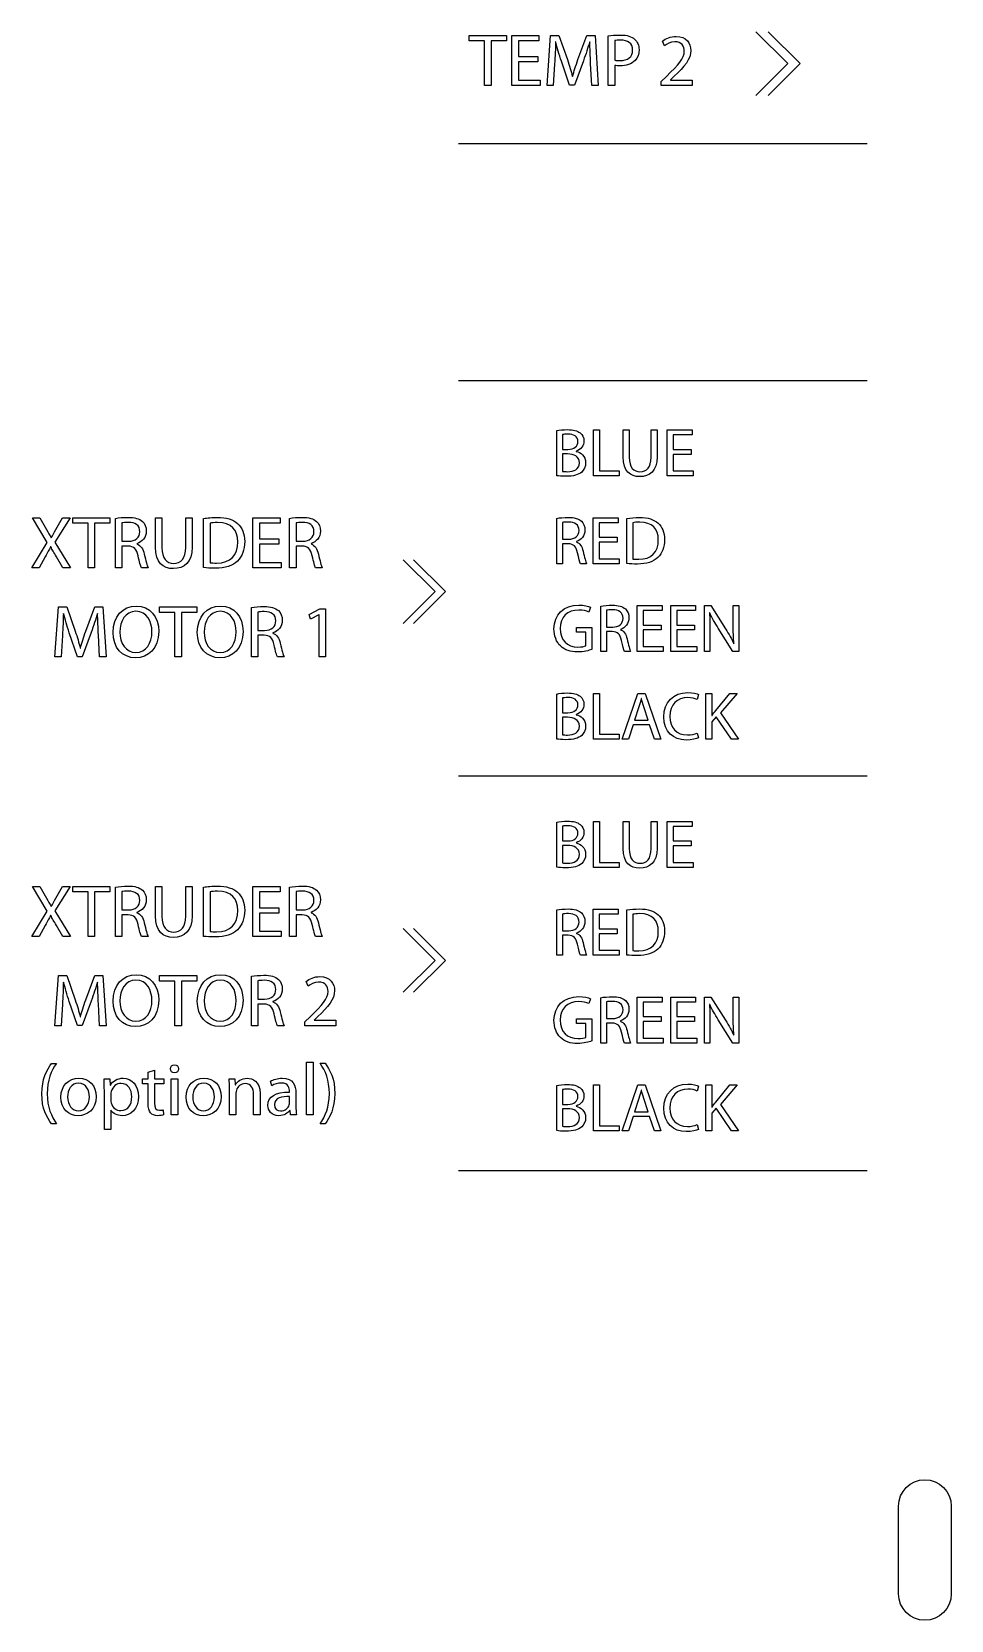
# Model space of a CAD drawing. Header units: millimetres. Extents: x -1014 to -186, y -862 to -38.
# Drawn here: x -687.8 to -635.4, y -220.2 to -129.7 of the extents above; entities that cross this region are included whole.
import ezdxf

# ---------------------------------------------------------------- set-up
doc = ezdxf.new("R2010")
doc.units = ezdxf.units.MM
doc.layers.add('CUTS', color=1, linetype='Continuous', lineweight=25, true_color=0xff0000)
doc.layers.add('TEXT', color=5, linetype='Continuous', true_color=0x0000ff)

msp = doc.modelspace()

# ---------------------------------------------------------------- linework, layer by layer
at = {"layer": 'CUTS', "color": 1, "lineweight": 25, "true_color": 0xff0000}
for points in [[(-638.372, -218.665), (-638.372, -213.664)], [(-635.373, -213.664), (-635.373, -218.665), (-635.373, -218.665)]]:
    msp.add_lwpolyline(points, dxfattribs=at)
for points in [[(-638.372, -213.664), (-638.372, -212.836), (-637.701, -212.164), (-636.873, -212.164)], [(-636.873, -212.164), (-636.044, -212.164), (-635.373, -212.836), (-635.373, -213.664)], [(-636.873, -220.165), (-637.701, -220.165), (-638.372, -219.493), (-638.372, -218.665)], [(-635.373, -218.665), (-635.373, -219.493), (-636.044, -220.165), (-636.873, -220.165)]]:
    msp.add_open_spline(points, degree=3, dxfattribs=at)
at = {"layer": 'TEXT', "color": 5, "lineweight": 25, "true_color": 0x0000ff}
for points in [[(-661.961, -130.214), (-662.829, -130.214), (-662.829, -129.9), (-660.717, -129.9), (-660.717, -130.214), (-661.589, -130.214), (-661.589, -132.752), (-661.961, -132.752), (-661.961, -130.214), (-661.961, -130.214)], [(-658.927, -131.415), (-660.031, -131.415), (-660.031, -132.443), (-658.795, -132.443), (-658.795, -132.752), (-660.403, -132.752), (-660.403, -129.9), (-658.859, -129.9), (-658.859, -130.21), (-660.031, -130.21), (-660.031, -131.111), (-658.927, -131.111), (-658.927, -131.415), (-658.927, -131.415)], [(-657.965, -131.53), (-658.041, -132.752), (-658.392, -132.752), (-658.193, -129.9), (-657.723, -129.9), (-657.237, -131.28)], [(-657.901, -130.269), (-657.91, -130.269)], [(-656.636, -131.28), (-656.129, -129.9), (-655.659, -129.9), (-655.481, -132.752), (-655.845, -132.752), (-655.913, -131.5), (-655.913, -131.5)], [(-655.959, -130.269), (-655.968, -130.269)], [(-654.545, -131.61), (-654.545, -132.752), (-654.913, -132.752), (-654.913, -129.935), (-654.913, -129.935)], [(-654.545, -130.201), (-654.545, -131.309), (-654.545, -131.309)], [(-651.704, -130.497), (-651.823, -130.235)], [(-646.5, -129.694), (-644.683, -131.511), (-646.5, -133.327)], [(-645.8, -129.694), (-643.983, -131.511), (-645.8, -133.327)], [(-656.327, -131.352), (-656.831, -132.735), (-657.11, -132.735), (-657.576, -131.377)], [(-656.949, -132.24), (-656.941, -132.24)], [(-651.154, -132.232), (-651.37, -132.435), (-651.37, -132.444), (-650.138, -132.444), (-650.138, -132.753), (-651.894, -132.753), (-651.894, -132.752)], [(-651.894, -132.752), (-651.894, -132.524), (-651.602, -132.24)], [(-663.436, -136.055), (-640.153, -136.055)], [(-663.436, -149.551), (-640.153, -149.551)], [(-657.849, -154.982), (-657.849, -152.412), (-657.849, -152.412)], [(-657.511, -152.637), (-657.511, -153.484), (-657.511, -153.484)], [(-655.749, -152.373), (-655.408, -152.373), (-655.408, -154.706), (-654.29, -154.706), (-654.29, -154.989), (-655.749, -154.989), (-655.749, -152.373), (-655.749, -152.373)], [(-654.057, -153.914), (-654.057, -152.373), (-653.716, -152.373), (-653.716, -152.373)], [(-653.716, -152.373), (-653.716, -153.926)], [(-652.47, -153.926), (-652.47, -152.373), (-652.128, -152.373), (-652.128, -153.903)], [(-650.192, -153.763), (-651.205, -153.763), (-651.205, -154.706), (-650.072, -154.706), (-650.072, -154.989), (-651.547, -154.989), (-651.547, -152.373), (-650.13, -152.373), (-650.13, -152.657), (-651.205, -152.657), (-651.205, -153.484), (-650.192, -153.484), (-650.192, -153.763), (-650.192, -153.763)], [(-657.511, -153.484), (-657.205, -153.484)], [(-657.232, -153.736), (-657.511, -153.736), (-657.511, -154.733), (-657.511, -154.733)], [(-656.739, -153.581), (-656.739, -153.592)], [(-686.986, -159.598), (-687.329, -160.224), (-687.752, -160.224), (-686.88, -158.781), (-687.718, -157.372), (-687.29, -157.372), (-686.914, -158.041)], [(-686.381, -158.041), (-685.996, -157.372), (-685.569, -157.372), (-686.436, -158.761), (-685.547, -160.224), (-685.975, -160.224), (-685.975, -160.224)], [(-684.544, -157.685), (-685.411, -157.685), (-685.411, -157.372), (-683.3, -157.372), (-683.3, -157.685), (-684.172, -157.685), (-684.172, -160.224), (-684.544, -160.224), (-684.544, -157.685), (-684.544, -157.685)], [(-682.267, -158.989), (-682.613, -158.989), (-682.613, -160.224), (-682.982, -160.224), (-682.982, -157.41), (-682.982, -157.41)], [(-680.708, -159.052), (-680.708, -157.372), (-680.336, -157.372), (-680.336, -157.372)], [(-680.336, -157.372), (-680.336, -159.065)], [(-678.978, -159.065), (-678.978, -157.372), (-678.605, -157.372), (-678.605, -159.04)], [(-677.965, -160.216), (-677.965, -157.415), (-677.965, -157.415)], [(-673.673, -158.887), (-674.777, -158.887), (-674.777, -159.915), (-673.542, -159.915), (-673.542, -160.224), (-675.15, -160.224), (-675.15, -157.372), (-673.606, -157.372), (-673.606, -157.681), (-674.777, -157.681), (-674.777, -158.583), (-673.673, -158.583), (-673.673, -158.887), (-673.673, -158.887)], [(-672.348, -158.989), (-672.695, -158.989), (-672.695, -160.224), (-673.063, -160.224), (-673.063, -157.41), (-673.063, -157.41)], [(-657.193, -158.855), (-657.511, -158.855), (-657.511, -159.989), (-657.849, -159.989), (-657.849, -157.408), (-657.849, -157.408)], [(-654.41, -158.763), (-655.423, -158.763), (-655.423, -159.706), (-654.29, -159.706), (-654.29, -159.989), (-655.765, -159.989), (-655.765, -157.373), (-654.348, -157.373), (-654.348, -157.657), (-655.423, -157.657), (-655.423, -158.483), (-654.41, -158.483), (-654.41, -158.763), (-654.41, -158.763)], [(-653.852, -159.981), (-653.852, -157.412), (-653.852, -157.412)], [(-682.613, -157.669), (-682.613, -158.709), (-682.613, -158.709)], [(-677.597, -157.681), (-677.597, -159.937), (-677.597, -159.937)], [(-672.695, -157.669), (-672.695, -158.709), (-672.695, -158.709)], [(-657.511, -157.645), (-657.511, -158.6), (-657.511, -158.6)], [(-653.514, -157.657), (-653.514, -159.725), (-653.514, -159.725)], [(-686.669, -159.031), (-686.677, -159.031)], [(-686.652, -158.523), (-686.639, -158.523)], [(-682.613, -158.709), (-682.237, -158.709)], [(-681.759, -158.853), (-681.759, -158.866)], [(-672.695, -158.709), (-672.318, -158.709)], [(-671.84, -158.853), (-671.84, -158.866)], [(-657.511, -158.6), (-657.165, -158.6)], [(-656.727, -158.731), (-656.727, -158.743)], [(-685.975, -160.224), (-686.343, -159.594)], [(-666.597, -159.765), (-664.78, -161.582), (-666.597, -163.399)], [(-665.997, -159.765), (-664.18, -161.582), (-665.997, -163.399)], [(-656.145, -159.989), (-656.494, -159.989)], [(-681.124, -160.224), (-681.505, -160.224)], [(-671.205, -160.224), (-671.586, -160.224)], [(-686.004, -164.081), (-686.08, -165.304), (-686.432, -165.304), (-686.233, -162.452), (-685.763, -162.452), (-685.277, -163.832)], [(-685.941, -162.821), (-685.95, -162.821)], [(-684.676, -163.832), (-684.168, -162.452), (-683.698, -162.452), (-683.521, -165.304), (-683.885, -165.304), (-683.952, -164.052), (-683.952, -164.052)], [(-683.999, -162.821), (-684.008, -162.821)], [(-679.6, -162.766), (-680.467, -162.766), (-680.467, -162.452), (-678.356, -162.452), (-678.356, -162.766), (-679.227, -162.766), (-679.227, -165.304), (-679.6, -165.304), (-679.6, -162.766), (-679.6, -162.766)], [(-674.52, -164.068), (-674.867, -164.068), (-674.867, -165.304), (-675.235, -165.304), (-675.235, -162.49), (-675.235, -162.49)], [(-674.867, -162.749), (-674.867, -163.789), (-674.867, -163.789)], [(-671.383, -162.901), (-671.391, -162.901), (-671.87, -163.159), (-671.941, -162.876), (-671.341, -162.554), (-671.024, -162.554), (-671.024, -165.304), (-671.383, -165.304), (-671.383, -162.901), (-671.383, -162.901)], [(-655.931, -162.466), (-656.017, -162.742)], [(-654.686, -163.856), (-655.004, -163.856), (-655.004, -164.99), (-655.342, -164.99), (-655.342, -162.408), (-655.342, -162.408)], [(-655.004, -162.645), (-655.004, -163.6), (-655.004, -163.6)], [(-651.903, -163.763), (-652.917, -163.763), (-652.917, -164.706), (-651.783, -164.706), (-651.783, -164.99), (-653.258, -164.99), (-653.258, -162.374), (-651.842, -162.374), (-651.842, -162.657), (-652.917, -162.657), (-652.917, -163.484), (-651.903, -163.484), (-651.903, -163.763), (-651.903, -163.763)], [(-649.994, -163.763), (-651.007, -163.763), (-651.007, -164.706), (-649.874, -164.706), (-649.874, -164.99), (-651.349, -164.99), (-651.349, -162.374), (-649.932, -162.374), (-649.932, -162.657), (-651.007, -162.657), (-651.007, -163.484), (-649.994, -163.484), (-649.994, -163.763), (-649.994, -163.763)], [(-649.436, -164.989), (-649.436, -162.373), (-649.063, -162.373), (-648.228, -163.697)], [(-649.129, -162.788), (-649.141, -162.792)], [(-647.79, -163.468), (-647.79, -162.373), (-647.472, -162.373), (-647.472, -164.989), (-647.814, -164.989), (-648.644, -163.661)], [(-656.187, -164.667), (-656.187, -163.887), (-656.715, -163.887), (-656.715, -163.615), (-655.853, -163.615), (-655.853, -164.873), (-655.854, -164.873)], [(-655.004, -163.6), (-654.659, -163.6)], [(-654.22, -163.732), (-654.22, -163.744)], [(-684.367, -163.904), (-684.871, -165.287), (-685.15, -165.287), (-685.615, -163.929)], [(-674.867, -163.789), (-674.49, -163.789)], [(-674.012, -163.933), (-674.012, -163.946)], [(-649.117, -163.871), (-649.117, -164.989), (-649.436, -164.989), (-649.436, -164.989)], [(-647.763, -164.547), (-647.751, -164.543)], [(-684.989, -164.792), (-684.98, -164.792)], [(-673.377, -165.304), (-673.758, -165.304)], [(-653.638, -164.99), (-653.987, -164.99)], [(-657.849, -169.981), (-657.849, -167.412), (-657.849, -167.412)], [(-657.511, -167.637), (-657.511, -168.483), (-657.511, -168.483)], [(-655.749, -167.374), (-655.408, -167.374), (-655.408, -169.706), (-654.29, -169.706), (-654.29, -169.989), (-655.749, -169.989), (-655.749, -167.374), (-655.749, -167.374)], [(-653.491, -169.167), (-653.762, -169.989), (-654.112, -169.989), (-653.219, -167.374), (-652.816, -167.374), (-651.923, -169.989), (-652.284, -169.989), (-652.563, -169.167), (-653.491, -169.167), (-653.491, -169.167)], [(-653.165, -168.146), (-653.421, -168.903), (-652.629, -168.903), (-652.629, -168.903)], [(-653.025, -167.672), (-653.033, -167.672)], [(-652.629, -168.903), (-652.889, -168.15)], [(-649.765, -167.447), (-649.851, -167.723)], [(-649.346, -167.374), (-649.009, -167.374), (-649.009, -168.635), (-648.997, -168.635)], [(-648.791, -168.355), (-647.992, -167.374), (-647.573, -167.374), (-648.52, -168.483), (-647.499, -169.989), (-647.899, -169.989), (-648.757, -168.705), (-649.009, -168.992), (-649.009, -169.989), (-649.346, -169.989), (-649.346, -167.374), (-649.346, -167.374)], [(-657.511, -168.483), (-657.205, -168.483)], [(-657.232, -168.736), (-657.511, -168.736), (-657.511, -169.733), (-657.511, -169.733)], [(-656.739, -168.58), (-656.739, -168.592)], [(-649.839, -169.636), (-649.773, -169.908), (-649.773, -169.908)], [(-663.436, -172.082), (-640.153, -172.082)], [(-657.849, -177.281), (-657.849, -174.712), (-657.849, -174.712)], [(-657.511, -174.937), (-657.511, -175.783), (-657.511, -175.783)], [(-655.749, -174.673), (-655.408, -174.673), (-655.408, -177.006), (-654.29, -177.006), (-654.29, -177.289), (-655.749, -177.289), (-655.749, -174.673), (-655.749, -174.673)], [(-654.057, -176.214), (-654.057, -174.673), (-653.716, -174.673), (-653.716, -174.673)], [(-653.716, -174.673), (-653.716, -176.226)], [(-652.47, -176.226), (-652.47, -174.673), (-652.128, -174.673), (-652.128, -176.203)], [(-650.192, -176.063), (-651.205, -176.063), (-651.205, -177.006), (-650.072, -177.006), (-650.072, -177.289), (-651.547, -177.289), (-651.547, -174.673), (-650.13, -174.673), (-650.13, -174.957), (-651.205, -174.957), (-651.205, -175.783), (-650.192, -175.783), (-650.192, -176.063), (-650.192, -176.063)], [(-657.511, -175.783), (-657.205, -175.783)], [(-657.232, -176.035), (-657.511, -176.035), (-657.511, -177.033), (-657.511, -177.033)], [(-656.739, -175.88), (-656.739, -175.892)], [(-686.986, -180.598), (-687.329, -181.224), (-687.752, -181.224), (-686.88, -179.781), (-687.718, -178.372), (-687.29, -178.372), (-686.914, -179.041)], [(-686.381, -179.041), (-685.996, -178.372), (-685.569, -178.372), (-686.436, -179.76), (-685.547, -181.224), (-685.975, -181.224), (-685.975, -181.224)], [(-684.544, -178.685), (-685.411, -178.685), (-685.411, -178.372), (-683.3, -178.372), (-683.3, -178.685), (-684.172, -178.685), (-684.172, -181.224), (-684.544, -181.224), (-684.544, -178.685), (-684.544, -178.685)], [(-682.267, -179.988), (-682.613, -179.988), (-682.613, -181.224), (-682.982, -181.224), (-682.982, -178.41), (-682.982, -178.41)], [(-682.613, -178.668), (-682.613, -179.709), (-682.613, -179.709)], [(-680.708, -180.052), (-680.708, -178.372), (-680.336, -178.372), (-680.336, -178.372)], [(-680.336, -178.372), (-680.336, -180.065)], [(-678.978, -180.065), (-678.978, -178.372), (-678.605, -178.372), (-678.605, -180.039)], [(-677.965, -181.216), (-677.965, -178.414), (-677.965, -178.414)], [(-677.597, -178.681), (-677.597, -180.937), (-677.597, -180.937)], [(-673.673, -179.887), (-674.777, -179.887), (-674.777, -180.915), (-673.542, -180.915), (-673.542, -181.224), (-675.15, -181.224), (-675.15, -178.372), (-673.606, -178.372), (-673.606, -178.681), (-674.777, -178.681), (-674.777, -179.583), (-673.673, -179.583), (-673.673, -179.887), (-673.673, -179.887)], [(-672.348, -179.988), (-672.695, -179.988), (-672.695, -181.224), (-673.063, -181.224), (-673.063, -178.41), (-673.063, -178.41)], [(-672.695, -178.668), (-672.695, -179.709), (-672.695, -179.709)], [(-686.669, -180.031), (-686.677, -180.031)], [(-686.652, -179.523), (-686.639, -179.523)], [(-682.613, -179.709), (-682.237, -179.709)], [(-681.759, -179.853), (-681.759, -179.866)], [(-672.695, -179.709), (-672.318, -179.709)], [(-671.84, -179.853), (-671.84, -179.866)], [(-657.193, -181.156), (-657.511, -181.156), (-657.511, -182.289), (-657.849, -182.289), (-657.849, -179.708), (-657.849, -179.708)], [(-657.511, -179.945), (-657.511, -180.899), (-657.511, -180.899)], [(-654.41, -181.062), (-655.423, -181.062), (-655.423, -182.006), (-654.29, -182.006), (-654.29, -182.289), (-655.765, -182.289), (-655.765, -179.673), (-654.348, -179.673), (-654.348, -179.956), (-655.423, -179.956), (-655.423, -180.783), (-654.41, -180.783), (-654.41, -181.062), (-654.41, -181.062)], [(-653.852, -182.281), (-653.852, -179.712), (-653.852, -179.712)], [(-653.514, -179.956), (-653.514, -182.025), (-653.514, -182.025)], [(-685.975, -181.224), (-686.343, -180.594)], [(-666.597, -180.765), (-664.78, -182.582), (-666.597, -184.398)], [(-665.997, -180.765), (-664.18, -182.582), (-665.997, -184.398)], [(-657.511, -180.899), (-657.165, -180.899)], [(-681.124, -181.224), (-681.505, -181.224)], [(-671.205, -181.224), (-671.586, -181.224)], [(-656.727, -181.031), (-656.727, -181.043)], [(-656.145, -182.289), (-656.494, -182.289)], [(-686.004, -185.082), (-686.08, -186.304), (-686.432, -186.304), (-686.233, -183.453), (-685.763, -183.453), (-685.277, -184.832)], [(-684.676, -184.832), (-684.168, -183.453), (-683.698, -183.453), (-683.521, -186.304), (-683.885, -186.304), (-683.952, -185.052), (-683.952, -185.052)], [(-679.6, -183.765), (-680.467, -183.765), (-680.467, -183.453), (-678.356, -183.453), (-678.356, -183.765), (-679.227, -183.765), (-679.227, -186.304), (-679.6, -186.304), (-679.6, -183.765), (-679.6, -183.765)], [(-674.52, -185.069), (-674.867, -185.069), (-674.867, -186.304), (-675.235, -186.304), (-675.235, -183.491), (-675.235, -183.491)], [(-685.941, -183.821), (-685.95, -183.821)], [(-683.999, -183.821), (-684.008, -183.821)], [(-674.867, -183.748), (-674.867, -184.789), (-674.867, -184.789)], [(-672.001, -184.049), (-672.119, -183.787)], [(-684.367, -184.904), (-684.871, -186.287), (-685.15, -186.287), (-685.615, -184.929)], [(-674.867, -184.789), (-674.49, -184.789)], [(-674.012, -184.933), (-674.012, -184.946)], [(-655.931, -184.767), (-656.017, -185.042)], [(-654.686, -186.156), (-655.004, -186.156), (-655.004, -187.29), (-655.342, -187.29), (-655.342, -184.708), (-655.342, -184.708)], [(-655.004, -184.945), (-655.004, -185.9), (-655.004, -185.9)], [(-651.903, -186.063), (-652.917, -186.063), (-652.917, -187.006), (-651.783, -187.006), (-651.783, -187.289), (-653.258, -187.289), (-653.258, -184.673), (-651.842, -184.673), (-651.842, -184.956), (-652.917, -184.956), (-652.917, -185.783), (-651.903, -185.783), (-651.903, -186.063), (-651.903, -186.063)], [(-649.994, -186.063), (-651.007, -186.063), (-651.007, -187.006), (-649.874, -187.006), (-649.874, -187.289), (-651.349, -187.289), (-651.349, -184.673), (-649.932, -184.673), (-649.932, -184.956), (-651.007, -184.956), (-651.007, -185.783), (-649.994, -185.783), (-649.994, -186.063), (-649.994, -186.063)], [(-649.436, -187.289), (-649.436, -184.673), (-649.063, -184.673), (-648.228, -185.997)], [(-649.129, -185.088), (-649.141, -185.092)], [(-647.79, -185.767), (-647.79, -184.673), (-647.472, -184.673), (-647.472, -187.289), (-647.814, -187.289), (-648.644, -185.961)], [(-684.989, -185.792), (-684.98, -185.792)], [(-673.377, -186.304), (-673.758, -186.304)], [(-671.451, -185.784), (-671.666, -185.987), (-671.666, -185.995), (-670.435, -185.995), (-670.435, -186.304), (-672.191, -186.304), (-672.191, -186.304)], [(-672.191, -186.304), (-672.191, -186.076), (-671.899, -185.792)], [(-656.187, -186.967), (-656.187, -186.187), (-656.715, -186.187), (-656.715, -185.915), (-655.853, -185.915), (-655.853, -187.173), (-655.854, -187.173)], [(-655.004, -185.9), (-654.659, -185.9)], [(-654.22, -186.032), (-654.22, -186.043)], [(-649.117, -186.171), (-649.117, -187.289), (-649.436, -187.289), (-649.436, -187.289)], [(-647.763, -186.847), (-647.751, -186.842)], [(-653.638, -187.289), (-653.987, -187.289)], [(-686.627, -188.448), (-686.339, -188.448), (-686.339, -188.448)], [(-681.124, -190.737), (-681.124, -189.62), (-681.441, -189.62), (-681.441, -189.336), (-681.124, -189.336), (-681.124, -188.955), (-680.76, -188.845), (-680.76, -188.845)], [(-680.76, -188.845), (-680.76, -189.336), (-680.226, -189.336), (-680.226, -189.619), (-680.76, -189.619), (-680.76, -190.724)], [(-672.102, -188.38), (-671.729, -188.38), (-671.729, -191.384), (-672.102, -191.384), (-672.102, -188.38), (-672.102, -188.38)], [(-671.327, -188.447), (-671.039, -188.447)], [(-683.634, -189.336), (-683.303, -189.336), (-683.282, -189.688), (-683.274, -189.688)], [(-679.806, -189.336), (-679.434, -189.336), (-679.434, -191.384), (-679.806, -191.384), (-679.806, -189.336), (-679.806, -189.336)], [(-676.509, -189.336), (-676.179, -189.336), (-676.158, -189.674), (-676.149, -189.674)], [(-676.12, -190.152), (-676.12, -191.384), (-676.492, -191.384), (-676.492, -189.89), (-676.492, -189.89)], [(-674.075, -189.721), (-674.159, -189.472)], [(-657.849, -192.281), (-657.849, -189.712), (-657.849, -189.712)], [(-657.511, -189.937), (-657.511, -190.783), (-657.511, -190.783)], [(-655.749, -189.673), (-655.408, -189.673), (-655.408, -192.006), (-654.29, -192.006), (-654.29, -192.289), (-655.749, -192.289), (-655.749, -189.673), (-655.749, -189.673)], [(-653.491, -191.466), (-653.762, -192.289), (-654.112, -192.289), (-653.219, -189.673), (-652.816, -189.673), (-651.923, -192.289), (-652.284, -192.289), (-652.563, -191.466), (-653.491, -191.466), (-653.491, -191.466)], [(-653.025, -189.972), (-653.033, -189.972)], [(-649.765, -189.747), (-649.851, -190.023)], [(-649.346, -189.673), (-649.009, -189.673), (-649.009, -190.935), (-648.997, -190.935)], [(-648.791, -190.655), (-647.992, -189.673), (-647.573, -189.673), (-648.52, -190.783), (-647.499, -192.289), (-647.899, -192.289), (-648.757, -191.004), (-649.009, -191.292), (-649.009, -192.289), (-649.346, -192.289), (-649.346, -189.673), (-649.346, -189.673)], [(-683.24, -191.109), (-683.248, -191.109), (-683.248, -192.222), (-683.616, -192.222), (-683.616, -190.005), (-683.616, -190.005)], [(-683.248, -190.195), (-683.248, -190.55), (-683.248, -190.55)], [(-674.749, -190.165), (-674.749, -191.384), (-675.121, -191.384), (-675.121, -190.203)], [(-673.072, -190.081), (-673.072, -190.039)], [(-673.064, -190.694), (-673.064, -190.339), (-673.064, -190.339)], [(-672.704, -190.127), (-672.704, -190.893), (-672.704, -190.893)], [(-657.511, -190.783), (-657.205, -190.783)], [(-656.739, -190.88), (-656.739, -190.892)], [(-653.165, -190.446), (-653.421, -191.202), (-652.629, -191.202), (-652.629, -191.202)], [(-652.629, -191.202), (-652.889, -190.45)], [(-680.265, -191.096), (-680.248, -191.38)], [(-672.674, -191.384), (-673.009, -191.384), (-673.038, -191.126), (-673.051, -191.126)], [(-657.232, -191.035), (-657.511, -191.035), (-657.511, -192.033), (-657.511, -192.033)], [(-686.339, -191.896), (-686.627, -191.896)], [(-671.039, -191.896), (-671.327, -191.896), (-671.327, -191.896)], [(-649.839, -191.936), (-649.773, -192.207), (-649.773, -192.207)], [(-663.436, -194.555), (-640.153, -194.555)]]:
    msp.add_lwpolyline(points, dxfattribs=at)
for points in [[(-657.91, -130.269), (-657.918, -130.624), (-657.94, -131.098), (-657.965, -131.53)], [(-657.576, -131.377), (-657.711, -130.971), (-657.821, -130.607), (-657.901, -130.269)], [(-655.968, -130.269), (-656.069, -130.599), (-656.184, -130.958), (-656.327, -131.352)], [(-655.913, -131.5), (-655.934, -131.102), (-655.959, -130.62), (-655.959, -130.269)], [(-654.913, -129.935), (-654.735, -129.905), (-654.502, -129.879), (-654.206, -129.879)], [(-654.197, -130.171), (-654.358, -130.171), (-654.481, -130.184), (-654.545, -130.201)], [(-654.206, -129.879), (-653.842, -129.879), (-653.576, -129.964), (-653.407, -130.116)], [(-653.525, -130.734), (-653.525, -130.353), (-653.796, -130.171), (-654.197, -130.171)], [(-653.407, -130.116), (-653.254, -130.252), (-653.157, -130.459), (-653.157, -130.712)], [(-651.823, -130.235), (-651.636, -130.078), (-651.361, -129.956), (-651.048, -129.956)], [(-651.12, -130.265), (-651.37, -130.265), (-651.577, -130.391), (-651.704, -130.497)], [(-650.579, -130.802), (-650.579, -130.522), (-650.71, -130.265), (-651.12, -130.265)], [(-651.048, -129.956), (-650.456, -129.956), (-650.206, -130.362), (-650.206, -130.755)], [(-654.24, -131.339), (-653.796, -131.339), (-653.525, -131.119), (-653.525, -130.734)], [(-653.157, -130.712), (-653.157, -130.971), (-653.233, -131.174), (-653.377, -131.322)], [(-651.602, -132.24), (-650.9, -131.572), (-650.579, -131.216), (-650.579, -130.802)], [(-650.206, -130.755), (-650.206, -131.263), (-650.574, -131.674), (-651.154, -132.232)], [(-657.237, -131.28), (-657.119, -131.631), (-657.026, -131.944), (-656.949, -132.24)], [(-656.941, -132.24), (-656.865, -131.953), (-656.763, -131.64), (-656.636, -131.28)], [(-654.545, -131.309), (-654.464, -131.331), (-654.363, -131.339), (-654.24, -131.339)], [(-654.248, -131.635), (-654.358, -131.635), (-654.46, -131.631), (-654.545, -131.61)], [(-653.377, -131.322), (-653.576, -131.53), (-653.889, -131.635), (-654.248, -131.635)], [(-657.849, -152.412), (-657.701, -152.377), (-657.465, -152.354), (-657.232, -152.354)], [(-657.212, -152.614), (-657.367, -152.614), (-657.457, -152.626), (-657.511, -152.637)], [(-657.232, -152.354), (-656.894, -152.354), (-656.677, -152.412), (-656.517, -152.544)], [(-656.641, -153.041), (-656.641, -152.738), (-656.871, -152.614), (-657.212, -152.614)], [(-656.517, -152.544), (-656.382, -152.645), (-656.296, -152.8), (-656.296, -153.006)], [(-656.556, -154.24), (-656.556, -153.887), (-656.863, -153.736), (-657.232, -153.736)], [(-657.205, -153.484), (-656.851, -153.484), (-656.641, -153.293), (-656.641, -153.041)], [(-656.296, -153.006), (-656.296, -153.262), (-656.467, -153.484), (-656.739, -153.581)], [(-656.739, -153.592), (-656.49, -153.65), (-656.199, -153.856), (-656.199, -154.244)], [(-657.227, -154.749), (-656.878, -154.749), (-656.556, -154.621), (-656.556, -154.24)], [(-656.199, -154.244), (-656.199, -154.469), (-656.288, -154.644), (-656.424, -154.768)], [(-653.118, -155.032), (-653.653, -155.032), (-654.057, -154.729), (-654.057, -153.914)], [(-653.716, -153.926), (-653.716, -154.508), (-653.456, -154.757), (-653.107, -154.757)], [(-652.128, -153.903), (-652.128, -154.706), (-652.551, -155.032), (-653.118, -155.032)], [(-653.107, -154.757), (-652.722, -154.757), (-652.47, -154.5), (-652.47, -153.926)], [(-657.325, -155.013), (-657.558, -155.013), (-657.736, -154.997), (-657.849, -154.982)], [(-657.511, -154.733), (-657.441, -154.745), (-657.348, -154.749), (-657.227, -154.749)], [(-656.424, -154.768), (-656.603, -154.935), (-656.898, -155.013), (-657.325, -155.013)], [(-682.982, -157.41), (-682.795, -157.377), (-682.524, -157.351), (-682.275, -157.351)], [(-682.275, -157.351), (-681.881, -157.351), (-681.623, -157.427), (-681.45, -157.584)], [(-677.965, -157.415), (-677.741, -157.377), (-677.474, -157.351), (-677.183, -157.351)], [(-677.183, -157.351), (-676.654, -157.351), (-676.277, -157.478), (-676.027, -157.707)], [(-673.063, -157.41), (-672.877, -157.377), (-672.606, -157.351), (-672.356, -157.351)], [(-672.356, -157.351), (-671.963, -157.351), (-671.704, -157.427), (-671.531, -157.584)], [(-657.849, -157.408), (-657.678, -157.377), (-657.429, -157.354), (-657.2, -157.354)], [(-657.2, -157.354), (-656.84, -157.354), (-656.603, -157.424), (-656.444, -157.567)], [(-653.852, -157.412), (-653.646, -157.377), (-653.401, -157.354), (-653.134, -157.354)], [(-653.134, -157.354), (-652.648, -157.354), (-652.303, -157.47), (-652.074, -157.68)], [(-686.914, -158.041), (-686.808, -158.227), (-686.728, -158.371), (-686.652, -158.523)], [(-686.639, -158.523), (-686.558, -158.354), (-686.487, -158.223), (-686.381, -158.041)], [(-682.25, -157.639), (-682.427, -157.639), (-682.55, -157.652), (-682.613, -157.669)], [(-681.594, -158.168), (-681.594, -157.8), (-681.86, -157.639), (-682.25, -157.639)], [(-682.237, -158.709), (-681.844, -158.709), (-681.594, -158.494), (-681.594, -158.168)], [(-681.226, -158.13), (-681.226, -158.502), (-681.463, -158.752), (-681.759, -158.853)], [(-681.45, -157.584), (-681.311, -157.711), (-681.226, -157.906), (-681.226, -158.13)], [(-677.165, -157.643), (-677.356, -157.643), (-677.5, -157.66), (-677.597, -157.681)], [(-676.01, -158.743), (-676.006, -158.07), (-676.387, -157.643), (-677.165, -157.643)], [(-676.027, -157.707), (-675.769, -157.939), (-675.621, -158.269), (-675.621, -158.731)], [(-672.331, -157.639), (-672.509, -157.639), (-672.632, -157.652), (-672.695, -157.669)], [(-671.675, -158.168), (-671.675, -157.8), (-671.941, -157.639), (-672.331, -157.639)], [(-672.318, -158.709), (-671.925, -158.709), (-671.675, -158.494), (-671.675, -158.168)], [(-671.307, -158.13), (-671.307, -158.502), (-671.544, -158.752), (-671.84, -158.853)], [(-671.531, -157.584), (-671.392, -157.711), (-671.307, -157.906), (-671.307, -158.13)], [(-657.177, -157.618), (-657.34, -157.618), (-657.453, -157.63), (-657.511, -157.645)], [(-656.576, -158.103), (-656.576, -157.765), (-656.82, -157.618), (-657.177, -157.618)], [(-657.165, -158.6), (-656.804, -158.6), (-656.576, -158.402), (-656.576, -158.103)], [(-656.238, -158.068), (-656.238, -158.409), (-656.455, -158.638), (-656.727, -158.731)], [(-656.444, -157.567), (-656.316, -157.684), (-656.238, -157.862), (-656.238, -158.068)], [(-653.118, -157.622), (-653.293, -157.622), (-653.425, -157.638), (-653.514, -157.657)], [(-652.059, -158.631), (-652.055, -158.014), (-652.404, -157.622), (-653.118, -157.622)], [(-652.074, -157.68), (-651.837, -157.893), (-651.702, -158.196), (-651.702, -158.619)], [(-686.677, -159.031), (-686.758, -159.196), (-686.842, -159.349), (-686.986, -159.598)], [(-686.343, -159.594), (-686.491, -159.353), (-686.58, -159.196), (-686.669, -159.031)], [(-681.691, -159.543), (-681.776, -159.15), (-681.932, -159.001), (-682.267, -158.989)], [(-681.759, -158.866), (-681.543, -158.942), (-681.412, -159.145), (-681.344, -159.441)], [(-679.684, -160.271), (-680.268, -160.271), (-680.708, -159.941), (-680.708, -159.052)], [(-680.336, -159.065), (-680.336, -159.7), (-680.052, -159.97), (-679.672, -159.97)], [(-678.605, -159.04), (-678.605, -159.915), (-679.067, -160.271), (-679.684, -160.271)], [(-679.672, -159.97), (-679.253, -159.97), (-678.978, -159.691), (-678.978, -159.065)], [(-677.225, -159.953), (-676.433, -159.953), (-676.01, -159.513), (-676.01, -158.743)], [(-675.621, -158.731), (-675.621, -159.196), (-675.769, -159.577), (-676.032, -159.839)], [(-671.772, -159.543), (-671.857, -159.15), (-672.013, -159.001), (-672.348, -158.989)], [(-671.84, -158.866), (-671.624, -158.942), (-671.493, -159.145), (-671.425, -159.441)], [(-656.665, -159.364), (-656.742, -159.003), (-656.886, -158.867), (-657.193, -158.855)], [(-656.727, -158.743), (-656.529, -158.813), (-656.409, -158.999), (-656.347, -159.271)], [(-653.172, -159.741), (-652.447, -159.741), (-652.059, -159.337), (-652.059, -158.631)], [(-651.702, -158.619), (-651.702, -159.046), (-651.837, -159.395), (-652.078, -159.636)], [(-681.505, -160.224), (-681.551, -160.14), (-681.615, -159.898), (-681.691, -159.543)], [(-681.344, -159.441), (-681.251, -159.839), (-681.183, -160.114), (-681.124, -160.224)], [(-677.597, -159.937), (-677.504, -159.949), (-677.369, -159.953), (-677.225, -159.953)], [(-676.032, -159.839), (-676.302, -160.106), (-676.742, -160.25), (-677.297, -160.25)], [(-671.586, -160.224), (-671.633, -160.14), (-671.696, -159.898), (-671.772, -159.543)], [(-671.425, -159.441), (-671.333, -159.839), (-671.264, -160.114), (-671.205, -160.224)], [(-656.494, -159.989), (-656.537, -159.911), (-656.595, -159.69), (-656.665, -159.364)], [(-656.347, -159.271), (-656.261, -159.636), (-656.199, -159.888), (-656.145, -159.989)], [(-653.239, -160.013), (-653.483, -160.013), (-653.681, -160.001), (-653.852, -159.981)], [(-653.514, -159.725), (-653.429, -159.737), (-653.304, -159.741), (-653.172, -159.741)], [(-652.078, -159.636), (-652.326, -159.881), (-652.73, -160.013), (-653.239, -160.013)], [(-677.297, -160.25), (-677.563, -160.25), (-677.779, -160.237), (-677.965, -160.216)], [(-685.95, -162.821), (-685.958, -163.176), (-685.979, -163.65), (-686.004, -164.081)], [(-685.615, -163.929), (-685.751, -163.523), (-685.861, -163.159), (-685.941, -162.821)], [(-684.008, -162.821), (-684.109, -163.151), (-684.223, -163.51), (-684.367, -163.904)], [(-683.952, -164.052), (-683.974, -163.654), (-683.999, -163.172), (-683.999, -162.821)], [(-683.122, -163.9), (-683.122, -162.994), (-682.563, -162.402), (-681.801, -162.402)], [(-681.814, -162.702), (-682.428, -162.702), (-682.732, -163.269), (-682.732, -163.891)], [(-680.904, -163.866), (-680.904, -163.294), (-681.2, -162.702), (-681.814, -162.702)], [(-681.801, -162.402), (-681.019, -162.402), (-680.515, -162.998), (-680.515, -163.849)], [(-678.321, -163.9), (-678.321, -162.994), (-677.762, -162.402), (-677.001, -162.402)], [(-677.013, -162.702), (-677.627, -162.702), (-677.932, -163.269), (-677.932, -163.891)], [(-676.104, -163.866), (-676.104, -163.294), (-676.4, -162.702), (-677.013, -162.702)], [(-677.001, -162.402), (-676.218, -162.402), (-675.714, -162.998), (-675.714, -163.849)], [(-675.235, -162.49), (-675.049, -162.457), (-674.778, -162.431), (-674.528, -162.431)], [(-674.503, -162.719), (-674.681, -162.719), (-674.804, -162.732), (-674.867, -162.749)], [(-674.528, -162.431), (-674.135, -162.431), (-673.876, -162.507), (-673.703, -162.664)], [(-673.847, -163.248), (-673.847, -162.88), (-674.114, -162.719), (-674.503, -162.719)], [(-673.703, -162.664), (-673.564, -162.791), (-673.479, -162.985), (-673.479, -163.21)], [(-658.004, -163.697), (-658.004, -162.917), (-657.465, -162.346), (-656.587, -162.346)], [(-656.595, -162.629), (-657.232, -162.629), (-657.647, -163.025), (-657.647, -163.681)], [(-656.017, -162.742), (-656.156, -162.676), (-656.331, -162.629), (-656.595, -162.629)], [(-656.587, -162.346), (-656.284, -162.346), (-656.044, -162.412), (-655.931, -162.466)], [(-655.342, -162.408), (-655.171, -162.377), (-654.922, -162.354), (-654.693, -162.354)], [(-654.67, -162.618), (-654.833, -162.618), (-654.946, -162.63), (-655.004, -162.645)], [(-654.693, -162.354), (-654.333, -162.354), (-654.096, -162.424), (-653.937, -162.568)], [(-654.069, -163.103), (-654.069, -162.766), (-654.313, -162.618), (-654.67, -162.618)], [(-653.937, -162.568), (-653.809, -162.684), (-653.731, -162.862), (-653.731, -163.068)], [(-649.141, -162.792), (-649.121, -163.122), (-649.117, -163.436), (-649.117, -163.871)], [(-648.644, -163.661), (-648.826, -163.37), (-649.001, -163.071), (-649.129, -162.788)], [(-674.49, -163.789), (-674.097, -163.789), (-673.847, -163.574), (-673.847, -163.248)], [(-673.479, -163.21), (-673.479, -163.582), (-673.716, -163.831), (-674.012, -163.933)], [(-657.639, -164.671), (-657.864, -164.453), (-658.004, -164.104), (-658.004, -163.697)], [(-657.647, -163.681), (-657.647, -164.345), (-657.251, -164.737), (-656.637, -164.737)], [(-654.659, -163.6), (-654.297, -163.6), (-654.069, -163.402), (-654.069, -163.103)], [(-653.731, -163.068), (-653.731, -163.41), (-653.948, -163.639), (-654.22, -163.732)], [(-654.22, -163.744), (-654.022, -163.814), (-653.901, -164), (-653.84, -164.272)], [(-648.228, -163.697), (-648.038, -164.004), (-647.883, -164.279), (-647.763, -164.547)], [(-647.751, -164.543), (-647.783, -164.194), (-647.79, -163.875), (-647.79, -163.468)], [(-685.277, -163.832), (-685.158, -164.183), (-685.065, -164.496), (-684.989, -164.792)], [(-684.98, -164.792), (-684.904, -164.505), (-684.803, -164.192), (-684.676, -163.832)], [(-681.84, -165.351), (-682.597, -165.351), (-683.122, -164.763), (-683.122, -163.9)], [(-682.732, -163.891), (-682.732, -164.505), (-682.402, -165.051), (-681.818, -165.051)], [(-680.515, -163.849), (-680.515, -164.826), (-681.112, -165.351), (-681.84, -165.351)], [(-681.818, -165.051), (-681.234, -165.051), (-680.904, -164.513), (-680.904, -163.866)], [(-677.039, -165.351), (-677.796, -165.351), (-678.321, -164.763), (-678.321, -163.9)], [(-677.932, -163.891), (-677.932, -164.505), (-677.601, -165.051), (-677.018, -165.051)], [(-675.714, -163.849), (-675.714, -164.826), (-676.311, -165.351), (-677.039, -165.351)], [(-677.018, -165.051), (-676.433, -165.051), (-676.104, -164.513), (-676.104, -163.866)], [(-673.945, -164.623), (-674.029, -164.229), (-674.185, -164.081), (-674.52, -164.068)], [(-674.012, -163.946), (-673.796, -164.022), (-673.665, -164.225), (-673.598, -164.521)], [(-673.758, -165.304), (-673.805, -165.219), (-673.868, -164.978), (-673.945, -164.623)], [(-673.598, -164.521), (-673.505, -164.919), (-673.437, -165.194), (-673.377, -165.304)], [(-654.158, -164.365), (-654.236, -164.004), (-654.379, -163.868), (-654.686, -163.856)], [(-653.987, -164.99), (-654.03, -164.912), (-654.088, -164.691), (-654.158, -164.365)], [(-653.84, -164.272), (-653.754, -164.636), (-653.692, -164.889), (-653.638, -164.99)], [(-656.661, -165.016), (-657.057, -165.016), (-657.383, -164.915), (-657.639, -164.671)], [(-655.854, -164.873), (-656.005, -164.931), (-656.308, -165.016), (-656.661, -165.016)], [(-656.637, -164.737), (-656.416, -164.737), (-656.265, -164.706), (-656.187, -164.667)], [(-657.849, -167.412), (-657.701, -167.377), (-657.465, -167.354), (-657.232, -167.354)], [(-657.232, -167.354), (-656.894, -167.354), (-656.677, -167.412), (-656.517, -167.544)], [(-651.752, -168.705), (-651.752, -167.882), (-651.197, -167.331), (-650.386, -167.331)], [(-650.386, -167.331), (-650.064, -167.331), (-649.855, -167.401), (-649.765, -167.447)], [(-657.212, -167.614), (-657.367, -167.614), (-657.457, -167.625), (-657.511, -167.637)], [(-656.641, -168.041), (-656.641, -167.738), (-656.871, -167.614), (-657.212, -167.614)], [(-657.205, -168.483), (-656.851, -168.483), (-656.641, -168.293), (-656.641, -168.041)], [(-656.296, -168.006), (-656.296, -168.262), (-656.467, -168.483), (-656.739, -168.58)], [(-656.517, -167.544), (-656.382, -167.645), (-656.296, -167.8), (-656.296, -168.006)], [(-653.033, -167.672), (-653.072, -167.824), (-653.111, -167.987), (-653.165, -168.146)], [(-652.889, -168.15), (-652.948, -167.979), (-652.986, -167.824), (-653.025, -167.672)], [(-650.374, -167.614), (-650.988, -167.614), (-651.395, -168.006), (-651.395, -168.693)], [(-649.851, -167.723), (-649.975, -167.661), (-650.157, -167.614), (-650.374, -167.614)], [(-656.556, -169.241), (-656.556, -168.887), (-656.863, -168.736), (-657.232, -168.736)], [(-656.739, -168.592), (-656.49, -168.65), (-656.199, -168.856), (-656.199, -169.244)], [(-650.464, -170.032), (-651.201, -170.032), (-651.752, -169.566), (-651.752, -168.705)], [(-651.395, -168.693), (-651.395, -169.337), (-651.027, -169.745), (-650.394, -169.745)], [(-648.997, -168.635), (-648.927, -168.534), (-648.857, -168.441), (-648.791, -168.355)], [(-657.325, -170.013), (-657.558, -170.013), (-657.736, -169.997), (-657.849, -169.981)], [(-657.511, -169.733), (-657.441, -169.745), (-657.348, -169.749), (-657.227, -169.749)], [(-656.424, -169.768), (-656.603, -169.935), (-656.898, -170.013), (-657.325, -170.013)], [(-657.227, -169.749), (-656.878, -169.749), (-656.556, -169.621), (-656.556, -169.241)], [(-656.199, -169.244), (-656.199, -169.469), (-656.288, -169.644), (-656.424, -169.768)], [(-649.773, -169.908), (-649.893, -169.97), (-650.145, -170.032), (-650.464, -170.032)], [(-650.394, -169.745), (-650.184, -169.745), (-649.975, -169.702), (-649.839, -169.636)], [(-657.849, -174.712), (-657.701, -174.677), (-657.465, -174.654), (-657.232, -174.654)], [(-657.212, -174.914), (-657.367, -174.914), (-657.457, -174.926), (-657.511, -174.937)], [(-657.232, -174.654), (-656.894, -174.654), (-656.677, -174.712), (-656.517, -174.844)], [(-656.641, -175.341), (-656.641, -175.038), (-656.871, -174.914), (-657.212, -174.914)], [(-657.205, -175.783), (-656.851, -175.783), (-656.641, -175.593), (-656.641, -175.341)], [(-656.296, -175.306), (-656.296, -175.562), (-656.467, -175.783), (-656.739, -175.88)], [(-656.517, -174.844), (-656.382, -174.945), (-656.296, -175.1), (-656.296, -175.306)], [(-656.556, -176.54), (-656.556, -176.187), (-656.863, -176.035), (-657.232, -176.035)], [(-656.739, -175.892), (-656.49, -175.95), (-656.199, -176.156), (-656.199, -176.544)], [(-653.118, -177.332), (-653.653, -177.332), (-654.057, -177.029), (-654.057, -176.214)], [(-653.716, -176.226), (-653.716, -176.808), (-653.456, -177.056), (-653.107, -177.056)], [(-652.128, -176.203), (-652.128, -177.006), (-652.551, -177.332), (-653.118, -177.332)], [(-653.107, -177.056), (-652.722, -177.056), (-652.47, -176.8), (-652.47, -176.226)], [(-657.325, -177.312), (-657.558, -177.312), (-657.736, -177.297), (-657.849, -177.281)], [(-657.511, -177.033), (-657.441, -177.045), (-657.348, -177.049), (-657.227, -177.049)], [(-656.424, -177.068), (-656.603, -177.235), (-656.898, -177.312), (-657.325, -177.312)], [(-657.227, -177.049), (-656.878, -177.049), (-656.556, -176.92), (-656.556, -176.54)], [(-656.199, -176.544), (-656.199, -176.769), (-656.288, -176.943), (-656.424, -177.068)], [(-686.914, -179.041), (-686.808, -179.227), (-686.728, -179.371), (-686.652, -179.523)], [(-686.639, -179.523), (-686.558, -179.354), (-686.487, -179.223), (-686.381, -179.041)], [(-682.982, -178.41), (-682.795, -178.376), (-682.524, -178.351), (-682.275, -178.351)], [(-682.25, -178.639), (-682.427, -178.639), (-682.55, -178.652), (-682.613, -178.668)], [(-682.275, -178.351), (-681.881, -178.351), (-681.623, -178.427), (-681.45, -178.583)], [(-681.594, -179.168), (-681.594, -178.8), (-681.86, -178.639), (-682.25, -178.639)], [(-681.226, -179.13), (-681.226, -179.502), (-681.463, -179.751), (-681.759, -179.853)], [(-681.45, -178.583), (-681.311, -178.71), (-681.226, -178.905), (-681.226, -179.13)], [(-677.965, -178.414), (-677.741, -178.377), (-677.474, -178.351), (-677.183, -178.351)], [(-677.165, -178.643), (-677.356, -178.643), (-677.5, -178.66), (-677.597, -178.681)], [(-677.183, -178.351), (-676.654, -178.351), (-676.277, -178.478), (-676.027, -178.707)], [(-676.01, -179.743), (-676.006, -179.071), (-676.387, -178.643), (-677.165, -178.643)], [(-676.027, -178.707), (-675.769, -178.939), (-675.621, -179.269), (-675.621, -179.731)], [(-673.063, -178.41), (-672.877, -178.376), (-672.606, -178.351), (-672.356, -178.351)], [(-672.331, -178.639), (-672.509, -178.639), (-672.632, -178.652), (-672.695, -178.668)], [(-672.356, -178.351), (-671.963, -178.351), (-671.704, -178.427), (-671.531, -178.583)], [(-671.675, -179.168), (-671.675, -178.8), (-671.941, -178.639), (-672.331, -178.639)], [(-671.307, -179.13), (-671.307, -179.502), (-671.544, -179.751), (-671.84, -179.853)], [(-671.531, -178.583), (-671.392, -178.71), (-671.307, -178.905), (-671.307, -179.13)], [(-686.677, -180.031), (-686.758, -180.196), (-686.842, -180.348), (-686.986, -180.598)], [(-686.343, -180.594), (-686.491, -180.353), (-686.58, -180.196), (-686.669, -180.031)], [(-681.691, -180.543), (-681.776, -180.149), (-681.932, -180.001), (-682.267, -179.988)], [(-682.237, -179.709), (-681.844, -179.709), (-681.594, -179.494), (-681.594, -179.168)], [(-681.759, -179.866), (-681.543, -179.942), (-681.412, -180.145), (-681.344, -180.441)], [(-677.225, -180.953), (-676.433, -180.953), (-676.01, -180.514), (-676.01, -179.743)], [(-675.621, -179.731), (-675.621, -180.196), (-675.769, -180.577), (-676.032, -180.839)], [(-671.772, -180.543), (-671.857, -180.149), (-672.013, -180.001), (-672.348, -179.988)], [(-672.318, -179.709), (-671.925, -179.709), (-671.675, -179.494), (-671.675, -179.168)], [(-671.84, -179.866), (-671.624, -179.942), (-671.493, -180.145), (-671.425, -180.441)], [(-657.849, -179.708), (-657.678, -179.677), (-657.429, -179.654), (-657.2, -179.654)], [(-657.177, -179.918), (-657.34, -179.918), (-657.453, -179.929), (-657.511, -179.945)], [(-657.2, -179.654), (-656.84, -179.654), (-656.603, -179.723), (-656.444, -179.867)], [(-656.576, -180.403), (-656.576, -180.065), (-656.82, -179.918), (-657.177, -179.918)], [(-656.444, -179.867), (-656.316, -179.984), (-656.238, -180.162), (-656.238, -180.368)], [(-653.852, -179.712), (-653.646, -179.677), (-653.401, -179.654), (-653.134, -179.654)], [(-653.118, -179.922), (-653.293, -179.922), (-653.425, -179.937), (-653.514, -179.956)], [(-653.134, -179.654), (-652.648, -179.654), (-652.303, -179.77), (-652.074, -179.98)], [(-652.059, -180.931), (-652.055, -180.313), (-652.404, -179.922), (-653.118, -179.922)], [(-652.074, -179.98), (-651.837, -180.193), (-651.702, -180.496), (-651.702, -180.919)], [(-681.505, -181.224), (-681.551, -181.139), (-681.615, -180.898), (-681.691, -180.543)], [(-681.344, -180.441), (-681.251, -180.838), (-681.183, -181.114), (-681.124, -181.224)], [(-679.684, -181.271), (-680.268, -181.271), (-680.708, -180.941), (-680.708, -180.052)], [(-680.336, -180.065), (-680.336, -180.699), (-680.052, -180.97), (-679.672, -180.97)], [(-678.605, -180.039), (-678.605, -180.915), (-679.067, -181.271), (-679.684, -181.271)], [(-679.672, -180.97), (-679.253, -180.97), (-678.978, -180.691), (-678.978, -180.065)], [(-677.597, -180.937), (-677.504, -180.949), (-677.369, -180.953), (-677.225, -180.953)], [(-676.032, -180.839), (-676.302, -181.105), (-676.742, -181.25), (-677.297, -181.25)], [(-671.586, -181.224), (-671.633, -181.139), (-671.696, -180.898), (-671.772, -180.543)], [(-671.425, -180.441), (-671.333, -180.838), (-671.264, -181.114), (-671.205, -181.224)], [(-657.165, -180.899), (-656.804, -180.899), (-656.576, -180.701), (-656.576, -180.403)], [(-656.238, -180.368), (-656.238, -180.709), (-656.455, -180.939), (-656.727, -181.031)], [(-653.172, -182.04), (-652.447, -182.04), (-652.059, -181.636), (-652.059, -180.931)], [(-651.702, -180.919), (-651.702, -181.346), (-651.837, -181.695), (-652.078, -181.936)], [(-677.297, -181.25), (-677.563, -181.25), (-677.779, -181.237), (-677.965, -181.216)], [(-656.665, -181.664), (-656.742, -181.304), (-656.886, -181.168), (-657.193, -181.156)], [(-656.727, -181.043), (-656.529, -181.113), (-656.409, -181.299), (-656.347, -181.571)], [(-656.494, -182.289), (-656.537, -182.211), (-656.595, -181.99), (-656.665, -181.664)], [(-656.347, -181.571), (-656.261, -181.936), (-656.199, -182.188), (-656.145, -182.289)], [(-653.239, -182.312), (-653.483, -182.312), (-653.681, -182.301), (-653.852, -182.281)], [(-653.514, -182.025), (-653.429, -182.036), (-653.304, -182.04), (-653.172, -182.04)], [(-652.078, -181.936), (-652.326, -182.18), (-652.73, -182.312), (-653.239, -182.312)], [(-683.122, -184.899), (-683.122, -183.994), (-682.563, -183.401), (-681.801, -183.401)], [(-681.801, -183.401), (-681.019, -183.402), (-680.515, -183.999), (-680.515, -184.848)], [(-678.321, -184.899), (-678.321, -183.994), (-677.762, -183.401), (-677.001, -183.401)], [(-677.001, -183.401), (-676.218, -183.402), (-675.714, -183.999), (-675.714, -184.848)], [(-675.235, -183.491), (-675.049, -183.457), (-674.778, -183.431), (-674.528, -183.431)], [(-674.528, -183.431), (-674.135, -183.431), (-673.876, -183.508), (-673.703, -183.664)], [(-672.119, -183.787), (-671.933, -183.63), (-671.658, -183.508), (-671.345, -183.508)], [(-671.345, -183.508), (-670.753, -183.508), (-670.503, -183.914), (-670.503, -184.307)], [(-685.95, -183.821), (-685.958, -184.176), (-685.979, -184.65), (-686.004, -185.082)], [(-685.615, -184.929), (-685.751, -184.523), (-685.861, -184.159), (-685.941, -183.821)], [(-684.008, -183.821), (-684.109, -184.151), (-684.223, -184.51), (-684.367, -184.904)], [(-683.952, -185.052), (-683.974, -184.654), (-683.999, -184.172), (-683.999, -183.821)], [(-681.814, -183.702), (-682.428, -183.702), (-682.732, -184.269), (-682.732, -184.891)], [(-680.904, -184.866), (-680.904, -184.294), (-681.2, -183.702), (-681.814, -183.702)], [(-677.013, -183.702), (-677.627, -183.702), (-677.932, -184.269), (-677.932, -184.891)], [(-676.104, -184.866), (-676.104, -184.294), (-676.4, -183.702), (-677.013, -183.702)], [(-674.503, -183.719), (-674.681, -183.719), (-674.804, -183.732), (-674.867, -183.748)], [(-673.847, -184.248), (-673.847, -183.88), (-674.114, -183.719), (-674.503, -183.719)], [(-674.49, -184.789), (-674.097, -184.789), (-673.847, -184.573), (-673.847, -184.248)], [(-673.479, -184.21), (-673.479, -184.582), (-673.716, -184.832), (-674.012, -184.933)], [(-673.703, -183.664), (-673.564, -183.791), (-673.479, -183.986), (-673.479, -184.21)], [(-671.417, -183.817), (-671.666, -183.817), (-671.874, -183.943), (-672.001, -184.049)], [(-671.899, -185.792), (-671.197, -185.124), (-670.875, -184.768), (-670.875, -184.354)], [(-670.503, -184.307), (-670.503, -184.815), (-670.871, -185.225), (-671.451, -185.784)], [(-670.875, -184.354), (-670.875, -184.074), (-671.007, -183.817), (-671.417, -183.817)], [(-685.277, -184.832), (-685.158, -185.183), (-685.065, -185.496), (-684.989, -185.792)], [(-684.98, -185.792), (-684.904, -185.505), (-684.803, -185.191), (-684.676, -184.832)], [(-681.84, -186.351), (-682.597, -186.351), (-683.122, -185.763), (-683.122, -184.899)], [(-682.732, -184.891), (-682.732, -185.505), (-682.402, -186.05), (-681.818, -186.05)], [(-680.515, -184.848), (-680.515, -185.826), (-681.112, -186.351), (-681.84, -186.351)], [(-681.818, -186.05), (-681.234, -186.05), (-680.904, -185.513), (-680.904, -184.866)], [(-677.039, -186.351), (-677.796, -186.351), (-678.321, -185.763), (-678.321, -184.899)], [(-677.932, -184.891), (-677.932, -185.505), (-677.601, -186.05), (-677.018, -186.05)], [(-675.714, -184.848), (-675.714, -185.826), (-676.311, -186.351), (-677.039, -186.351)], [(-677.018, -186.05), (-676.433, -186.05), (-676.104, -185.513), (-676.104, -184.866)], [(-673.945, -185.623), (-674.029, -185.23), (-674.185, -185.082), (-674.52, -185.069)], [(-674.012, -184.946), (-673.796, -185.022), (-673.665, -185.225), (-673.598, -185.522)], [(-658.004, -185.997), (-658.004, -185.217), (-657.465, -184.646), (-656.587, -184.646)], [(-656.595, -184.93), (-657.232, -184.93), (-657.647, -185.326), (-657.647, -185.981)], [(-656.017, -185.042), (-656.156, -184.977), (-656.331, -184.93), (-656.595, -184.93)], [(-656.587, -184.646), (-656.284, -184.646), (-656.044, -184.713), (-655.931, -184.767)], [(-655.342, -184.708), (-655.171, -184.677), (-654.922, -184.654), (-654.693, -184.654)], [(-654.67, -184.918), (-654.833, -184.918), (-654.946, -184.93), (-655.004, -184.945)], [(-654.693, -184.654), (-654.333, -184.654), (-654.096, -184.724), (-653.937, -184.867)], [(-654.069, -185.403), (-654.069, -185.065), (-654.313, -184.918), (-654.67, -184.918)], [(-654.659, -185.9), (-654.297, -185.9), (-654.069, -185.701), (-654.069, -185.403)], [(-653.731, -185.368), (-653.731, -185.71), (-653.948, -185.939), (-654.22, -186.032)], [(-653.937, -184.867), (-653.809, -184.984), (-653.731, -185.162), (-653.731, -185.368)], [(-649.141, -185.092), (-649.121, -185.422), (-649.117, -185.736), (-649.117, -186.171)], [(-648.644, -185.961), (-648.826, -185.67), (-649.001, -185.372), (-649.129, -185.088)], [(-673.758, -186.304), (-673.805, -186.219), (-673.868, -185.978), (-673.945, -185.623)], [(-673.598, -185.522), (-673.505, -185.919), (-673.437, -186.194), (-673.377, -186.304)], [(-657.639, -186.971), (-657.864, -186.754), (-658.004, -186.405), (-658.004, -185.997)], [(-657.647, -185.981), (-657.647, -186.645), (-657.251, -187.037), (-656.637, -187.037)], [(-654.158, -186.665), (-654.236, -186.304), (-654.379, -186.168), (-654.686, -186.156)], [(-654.22, -186.043), (-654.022, -186.114), (-653.901, -186.299), (-653.84, -186.571)], [(-648.228, -185.997), (-648.038, -186.303), (-647.883, -186.578), (-647.763, -186.847)], [(-647.751, -186.842), (-647.783, -186.493), (-647.79, -186.175), (-647.79, -185.767)], [(-656.661, -187.316), (-657.057, -187.316), (-657.383, -187.216), (-657.639, -186.971)], [(-655.854, -187.173), (-656.005, -187.231), (-656.308, -187.316), (-656.661, -187.316)], [(-656.637, -187.037), (-656.416, -187.037), (-656.265, -187.006), (-656.187, -186.967)], [(-653.987, -187.289), (-654.03, -187.212), (-654.088, -186.991), (-654.158, -186.665)], [(-653.84, -186.571), (-653.754, -186.936), (-653.692, -187.188), (-653.638, -187.289)], [(-687.181, -190.178), (-687.177, -189.349), (-686.893, -188.803), (-686.627, -188.448)], [(-686.339, -188.448), (-686.648, -188.867), (-686.868, -189.412), (-686.868, -190.182)], [(-679.853, -188.761), (-679.853, -188.634), (-679.76, -188.528), (-679.62, -188.528)], [(-679.629, -188.989), (-679.764, -188.989), (-679.853, -188.888), (-679.853, -188.761)], [(-679.392, -188.761), (-679.392, -188.888), (-679.481, -188.989), (-679.629, -188.989)], [(-679.62, -188.528), (-679.485, -188.528), (-679.392, -188.63), (-679.392, -188.761)], [(-670.798, -190.169), (-670.798, -189.408), (-671.026, -188.87), (-671.327, -188.447)], [(-671.039, -188.447), (-670.773, -188.794), (-670.485, -189.34), (-670.485, -190.169)], [(-686.089, -190.377), (-686.089, -189.696), (-685.636, -189.294), (-685.073, -189.294)], [(-685.081, -189.573), (-685.517, -189.573), (-685.708, -189.98), (-685.708, -190.364)], [(-684.468, -190.356), (-684.468, -190.009), (-684.641, -189.573), (-685.081, -189.573)], [(-685.073, -189.294), (-684.485, -189.294), (-684.087, -189.721), (-684.087, -190.343)], [(-683.616, -190.005), (-683.616, -189.743), (-683.625, -189.531), (-683.634, -189.336)], [(-683.274, -189.688), (-683.126, -189.438), (-682.88, -189.294), (-682.546, -189.294)], [(-682.66, -189.59), (-682.914, -189.59), (-683.155, -189.768), (-683.223, -190.047)], [(-682.051, -190.347), (-682.051, -189.941), (-682.267, -189.59), (-682.66, -189.59)], [(-682.546, -189.294), (-682.047, -189.294), (-681.674, -189.713), (-681.674, -190.33)], [(-678.964, -190.377), (-678.964, -189.696), (-678.511, -189.294), (-677.949, -189.294)], [(-677.957, -189.573), (-678.393, -189.573), (-678.583, -189.98), (-678.583, -190.364)], [(-677.344, -190.356), (-677.344, -190.009), (-677.517, -189.573), (-677.957, -189.573)], [(-677.949, -189.294), (-677.36, -189.294), (-676.963, -189.721), (-676.963, -190.343)], [(-676.492, -189.89), (-676.492, -189.674), (-676.496, -189.505), (-676.509, -189.336)], [(-676.149, -189.674), (-676.048, -189.484), (-675.811, -189.293), (-675.472, -189.293)], [(-676.094, -189.979), (-676.111, -190.025), (-676.12, -190.089), (-676.12, -190.152)], [(-675.595, -189.598), (-675.836, -189.598), (-676.027, -189.772), (-676.094, -189.979)], [(-675.121, -190.203), (-675.121, -189.873), (-675.244, -189.598), (-675.595, -189.598)], [(-675.472, -189.293), (-675.189, -189.293), (-674.749, -189.462), (-674.749, -190.165)], [(-674.159, -189.472), (-673.99, -189.366), (-673.741, -189.294), (-673.482, -189.294)], [(-673.537, -189.569), (-673.732, -189.569), (-673.931, -189.624), (-674.075, -189.721)], [(-673.072, -190.039), (-673.072, -189.874), (-673.118, -189.565), (-673.537, -189.569)], [(-673.482, -189.294), (-672.856, -189.294), (-672.704, -189.721), (-672.704, -190.127)], [(-657.849, -189.712), (-657.701, -189.677), (-657.465, -189.654), (-657.232, -189.654)], [(-657.212, -189.914), (-657.367, -189.914), (-657.457, -189.925), (-657.511, -189.937)], [(-657.232, -189.654), (-656.894, -189.654), (-656.677, -189.712), (-656.517, -189.844)], [(-656.641, -190.341), (-656.641, -190.038), (-656.871, -189.914), (-657.212, -189.914)], [(-656.517, -189.844), (-656.382, -189.945), (-656.296, -190.1), (-656.296, -190.306)], [(-653.033, -189.972), (-653.072, -190.124), (-653.111, -190.287), (-653.165, -190.446)], [(-652.889, -190.45), (-652.948, -190.279), (-652.986, -190.124), (-653.025, -189.972)], [(-651.752, -191.004), (-651.752, -190.182), (-651.197, -189.63), (-650.386, -189.63)], [(-650.374, -189.914), (-650.988, -189.914), (-651.395, -190.306), (-651.395, -190.993)], [(-650.386, -189.63), (-650.064, -189.63), (-649.855, -189.701), (-649.765, -189.747)], [(-649.851, -190.023), (-649.975, -189.961), (-650.157, -189.914), (-650.374, -189.914)], [(-686.627, -191.896), (-686.893, -191.545), (-687.181, -191.003), (-687.181, -190.178)], [(-686.868, -190.182), (-686.868, -190.936), (-686.635, -191.473), (-686.339, -191.896)], [(-685.107, -191.431), (-685.657, -191.431), (-686.089, -191.025), (-686.089, -190.377)], [(-685.708, -190.364), (-685.708, -190.813), (-685.454, -191.152), (-685.09, -191.152)], [(-684.087, -190.343), (-684.087, -191.1), (-684.616, -191.431), (-685.107, -191.431)], [(-685.09, -191.152), (-684.735, -191.152), (-684.468, -190.817), (-684.468, -190.356)], [(-683.223, -190.047), (-683.236, -190.093), (-683.248, -190.148), (-683.248, -190.195)], [(-683.248, -190.55), (-683.248, -190.605), (-683.244, -190.656), (-683.231, -190.702)], [(-683.231, -190.702), (-683.164, -190.961), (-682.939, -191.138), (-682.673, -191.138)], [(-682.673, -191.138), (-682.28, -191.138), (-682.051, -190.817), (-682.051, -190.347)], [(-681.674, -190.33), (-681.674, -191.067), (-682.127, -191.43), (-682.61, -191.43)], [(-680.979, -191.274), (-681.081, -191.16), (-681.124, -190.978), (-681.124, -190.737)], [(-680.76, -190.724), (-680.76, -190.978), (-680.688, -191.122), (-680.48, -191.122)], [(-677.982, -191.431), (-678.533, -191.431), (-678.964, -191.025), (-678.964, -190.377)], [(-678.583, -190.364), (-678.583, -190.813), (-678.33, -191.152), (-677.966, -191.152)], [(-676.963, -190.343), (-676.963, -191.1), (-677.492, -191.431), (-677.982, -191.431)], [(-677.966, -191.152), (-677.61, -191.152), (-677.344, -190.817), (-677.344, -190.356)], [(-674.303, -190.843), (-674.303, -190.348), (-673.863, -190.077), (-673.072, -190.081)], [(-673.677, -191.431), (-674.092, -191.431), (-674.303, -191.139), (-674.303, -190.843)], [(-673.064, -190.339), (-673.47, -190.331), (-673.931, -190.403), (-673.931, -190.8)], [(-673.931, -190.8), (-673.931, -191.045), (-673.77, -191.156), (-673.584, -191.156)], [(-673.584, -191.156), (-673.313, -191.156), (-673.14, -190.986), (-673.081, -190.813)], [(-673.081, -190.813), (-673.068, -190.771), (-673.064, -190.728), (-673.064, -190.694)], [(-671.327, -191.896), (-671.031, -191.477), (-670.798, -190.931), (-670.798, -190.169)], [(-670.485, -190.169), (-670.489, -190.999), (-670.773, -191.54), (-671.039, -191.896)], [(-657.205, -190.783), (-656.851, -190.783), (-656.641, -190.593), (-656.641, -190.341)], [(-656.296, -190.306), (-656.296, -190.562), (-656.467, -190.783), (-656.739, -190.88)], [(-656.739, -190.892), (-656.49, -190.95), (-656.199, -191.156), (-656.199, -191.544)], [(-648.997, -190.935), (-648.927, -190.834), (-648.857, -190.741), (-648.791, -190.655)], [(-682.61, -191.43), (-682.88, -191.43), (-683.117, -191.312), (-683.24, -191.109)], [(-680.578, -191.431), (-680.751, -191.431), (-680.89, -191.371), (-680.979, -191.274)], [(-680.248, -191.38), (-680.319, -191.405), (-680.434, -191.431), (-680.578, -191.431)], [(-680.48, -191.122), (-680.379, -191.122), (-680.319, -191.113), (-680.265, -191.096)], [(-673.051, -191.126), (-673.165, -191.287), (-673.385, -191.431), (-673.677, -191.431)], [(-672.704, -190.893), (-672.704, -191.071), (-672.695, -191.245), (-672.674, -191.384)], [(-656.556, -191.54), (-656.556, -191.187), (-656.863, -191.035), (-657.232, -191.035)], [(-657.227, -192.049), (-656.878, -192.049), (-656.556, -191.921), (-656.556, -191.54)], [(-656.199, -191.544), (-656.199, -191.769), (-656.288, -191.944), (-656.424, -192.068)], [(-650.464, -192.332), (-651.201, -192.332), (-651.752, -191.866), (-651.752, -191.004)], [(-651.395, -190.993), (-651.395, -191.637), (-651.027, -192.044), (-650.394, -192.044)], [(-657.325, -192.313), (-657.558, -192.313), (-657.736, -192.297), (-657.849, -192.281)], [(-657.511, -192.033), (-657.441, -192.044), (-657.348, -192.049), (-657.227, -192.049)], [(-656.424, -192.068), (-656.603, -192.235), (-656.898, -192.313), (-657.325, -192.313)], [(-649.773, -192.207), (-649.893, -192.27), (-650.145, -192.332), (-650.464, -192.332)], [(-650.394, -192.044), (-650.184, -192.044), (-649.975, -192.002), (-649.839, -191.936)]]:
    msp.add_open_spline(points, degree=3, dxfattribs=at)

doc.saveas('drawing.dxf')
